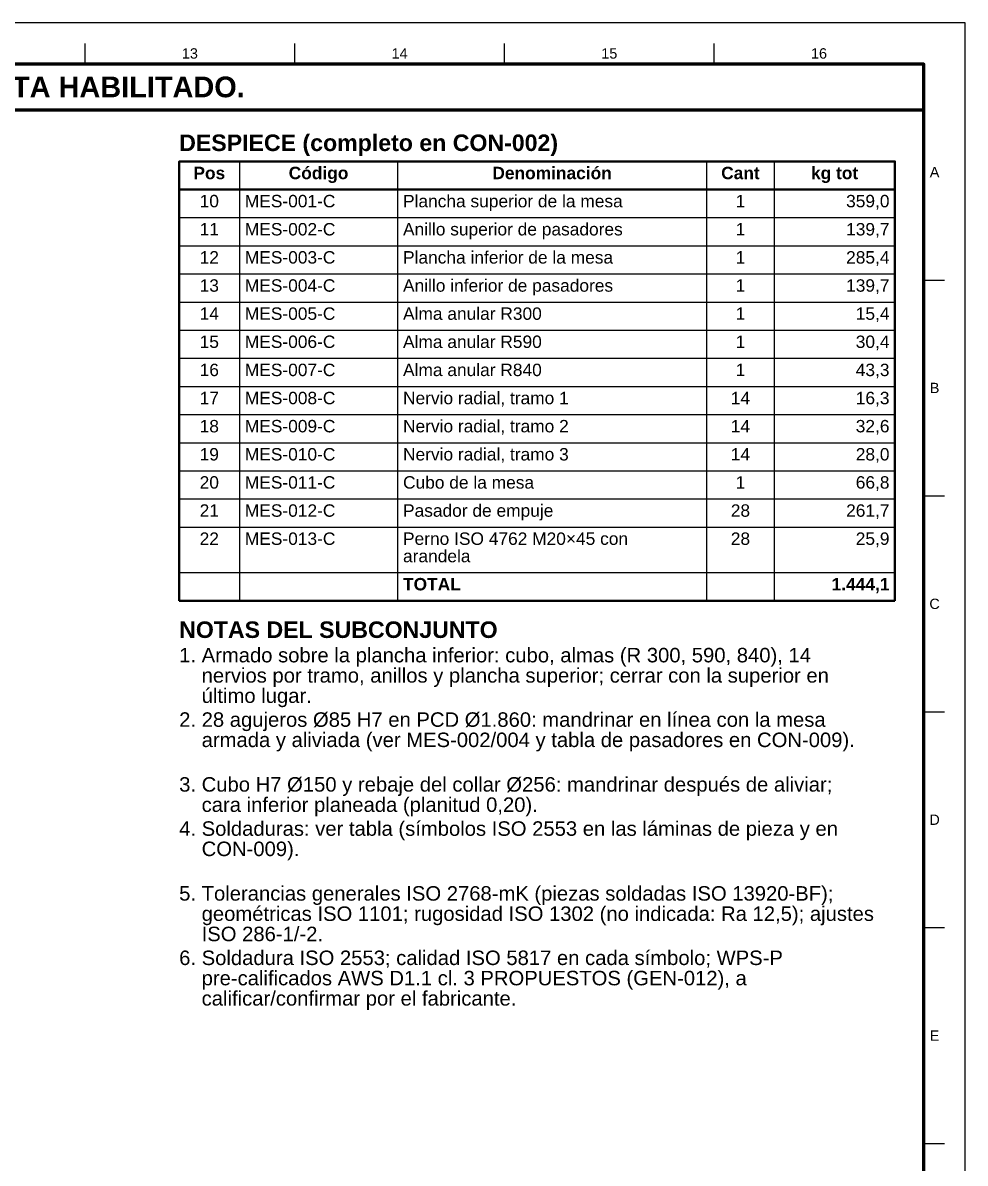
# Model space of a CAD drawing. Header units: millimetres. Extents: x 0 to 841, y 0 to 594.
# Drawn here: x 613.2 to 841, y 318.3 to 594 of the extents above; entities that cross this region are included whole.
import ezdxf
from ezdxf.enums import TextEntityAlignment as Align

# ---------------------------------------------------------------- set-up
doc = ezdxf.new("R2010")
doc.units = ezdxf.units.MM
for name, color, linetype, lineweight in [('FINA', 7, 'CONTINUOUS', 25), ('MARCO', 7, 'CONTINUOUS', 70), ('TXT', 7, 'CONTINUOUS', 25), ('VIS', 7, 'CONTINUOUS', 50)]:
    doc.layers.add(name, color=color, linetype=linetype, lineweight=lineweight)
doc.styles.add('STD', font='LiberationSans-Regular.ttf')
doc.styles.add('STDB', font='LiberationSans-Bold.ttf')

msp = doc.modelspace()

# ---------------------------------------------------------------- linework, layer by layer
at = {"layer": 'FINA'}
for p, q in [((628.25, 584), (628.25, 589)), ((678.94, 584), (678.94, 589)), ((729.62, 584), (729.62, 589)), ((780.31, 584), (780.31, 589)), ((665.57, 560.5), (665.57, 454.3)), ((703.81, 560.5), (703.81, 454.3)), ((778.47, 560.5), (778.47, 454.3)), ((794.86, 560.5), (794.86, 454.3)), ((651, 553.7), (824, 553.7)), ((651, 546.9), (824, 546.9)), ((651, 540.1), (824, 540.1)), ((651, 533.3), (824, 533.3)), ((831, 531.82), (836, 531.82)), ((651, 526.5), (824, 526.5)), ((651, 519.7), (824, 519.7)), ((651, 512.9), (824, 512.9)), ((651, 506.1), (824, 506.1)), ((651, 499.3), (824, 499.3)), ((651, 492.5), (824, 492.5)), ((651, 485.7), (824, 485.7)), ((651, 478.9), (824, 478.9)), ((831, 479.64), (836, 479.64)), ((651, 472.1), (824, 472.1)), ((651, 461.1), (824, 461.1)), ((831, 427.45), (836, 427.45)), ((831, 375.27), (836, 375.27)), ((831, 323.09), (836, 323.09))]:
    msp.add_line(p, q, dxfattribs=at)
msp.add_lwpolyline([(0, 0), (841, 0), (841, 594), (0, 594)], close=True, dxfattribs=at)
at = {"layer": 'MARCO'}
for points in [[(20, 10), (831, 10), (831, 584), (20, 584)], [(20, 573), (831, 573), (831, 584), (20, 584)]]:
    msp.add_lwpolyline(points, close=True, dxfattribs=at)
at = {"layer": 'VIS'}
for p, q in [((651, 560.5), (651, 454.3)), ((824, 560.5), (824, 454.3)), ((651, 454.3), (824, 454.3))]:
    msp.add_line(p, q, dxfattribs=at)
msp.add_lwpolyline([(651, 553.7), (824, 553.7), (824, 560.5), (651, 560.5)], close=True, dxfattribs=at)

# ---------------------------------------------------------------- texts
at = {"layer": 'TXT'}
for s, height, style, p in [('13', 2.5, 'STD', (653.59, 586.6)), ('14', 2.5, 'STD', (704.28, 586.6)), ('15', 2.5, 'STD', (754.97, 586.6)), ('16', 2.5, 'STD', (805.66, 586.6)), ('ESTOS PLANOS NO SON VÁLIDOS PARA FABRICACIÓN HASTA SU REVISIÓN Y APROBACIÓN POR UN INGENIERO CALCULISTA HABILITADO.', 5, 'STDB', (425.5, 578.5)), ('Pos', 3, 'STDB', (658.28, 557.7)), ('Código', 3, 'STDB', (684.69, 557.7)), ('Denominación', 3, 'STDB', (741.14, 557.7)), ('Cant', 3, 'STDB', (786.67, 557.7)), ('kg tot', 3, 'STDB', (809.43, 557.7)), ('A', 2.5, 'STD', (833.6, 557.91)), ('10', 3, 'STD', (658.28, 550.9)), ('1', 3, 'STD', (786.67, 550.9)), ('11', 3, 'STD', (658.28, 544.1)), ('1', 3, 'STD', (786.67, 544.1)), ('12', 3, 'STD', (658.28, 537.3)), ('1', 3, 'STD', (786.67, 537.3)), ('13', 3, 'STD', (658.28, 530.5)), ('1', 3, 'STD', (786.67, 530.5)), ('14', 3, 'STD', (658.28, 523.7)), ('1', 3, 'STD', (786.67, 523.7)), ('15', 3, 'STD', (658.28, 516.9)), ('1', 3, 'STD', (786.67, 516.9)), ('16', 3, 'STD', (658.28, 510.1)), ('1', 3, 'STD', (786.67, 510.1)), ('17', 3, 'STD', (658.28, 503.3)), ('14', 3, 'STD', (786.67, 503.3)), ('B', 2.5, 'STD', (833.6, 505.73)), ('18', 3, 'STD', (658.28, 496.5)), ('14', 3, 'STD', (786.67, 496.5)), ('19', 3, 'STD', (658.28, 489.7)), ('14', 3, 'STD', (786.67, 489.7)), ('20', 3, 'STD', (658.28, 482.9)), ('1', 3, 'STD', (786.67, 482.9)), ('21', 3, 'STD', (658.28, 476.1)), ('28', 3, 'STD', (786.67, 476.1)), ('22', 3, 'STD', (658.28, 469.3)), ('28', 3, 'STD', (786.67, 469.3)), ('C', 2.5, 'STD', (833.6, 453.55)), ('D', 2.5, 'STD', (833.6, 401.36)), ('E', 2.5, 'STD', (833.6, 349.18))]:
    msp.add_text(s, height=height, dxfattribs=dict(at, style=style)).set_placement(p, align=Align.MIDDLE_CENTER)
for s, height, style, p in [('DESPIECE (completo en CON-002)', 4, 'STDB', (651, 567)), ('NOTAS DEL SUBCONJUNTO', 4, 'STDB', (651, 449.3)), ('1. Armado sobre la plancha inferior: cubo, almas (R 300, 590, 840), 14', 3.5, 'STD', (651, 442.9)), ('    nervios por tramo, anillos y plancha superior; cerrar con la superior en', 3.5, 'STD', (651, 438)), ('    último lugar.', 3.5, 'STD', (651, 433.1)), ('2. 28 agujeros Ø85 H7 en PCD Ø1.860: mandrinar en línea con la mesa', 3.5, 'STD', (651, 427.32)), ('    armada y aliviada (ver MES-002/004 y tabla de pasadores en CON-009).', 3.5, 'STD', (651, 422.42)), ('3. Cubo H7 Ø150 y rebaje del collar Ø256: mandrinar después de aliviar;', 3.5, 'STD', (651, 411.65)), ('    cara inferior planeada (planitud 0,20).', 3.5, 'STD', (651, 406.75)), ('4. Soldaduras: ver tabla (símbolos ISO 2553 en las láminas de pieza y en', 3.5, 'STD', (651, 400.97)), ('    CON-009).', 3.5, 'STD', (651, 396.07)), ('5. Tolerancias generales ISO 2768-mK (piezas soldadas ISO 13920-BF);', 3.5, 'STD', (651, 385.3)), ('    geométricas ISO 1101; rugosidad ISO 1302 (no indicada: Ra 12,5); ajustes', 3.5, 'STD', (651, 380.4)), ('    ISO 286-1/-2.', 3.5, 'STD', (651, 375.5)), ('6. Soldadura ISO 2553; calidad ISO 5817 en cada símbolo; WPS-P', 3.5, 'STD', (651, 369.73)), ('    pre-calificados AWS D1.1 cl. 3 PROPUESTOS (GEN-012), a', 3.5, 'STD', (651, 364.83)), ('    calificar/confirmar por el fabricante.', 3.5, 'STD', (651, 359.93))]:
    msp.add_text(s, height=height, dxfattribs=dict(at, style=style)).set_placement(p, align=Align.TOP_LEFT)
for s, style, p in [('MES-001-C', 'STD', (666.87, 550.9)), ('Plancha superior de la mesa', 'STD', (705.11, 550.9)), ('MES-002-C', 'STD', (666.87, 544.1)), ('Anillo superior de pasadores', 'STD', (705.11, 544.1)), ('MES-003-C', 'STD', (666.87, 537.3)), ('Plancha inferior de la mesa', 'STD', (705.11, 537.3)), ('MES-004-C', 'STD', (666.87, 530.5)), ('Anillo inferior de pasadores', 'STD', (705.11, 530.5)), ('MES-005-C', 'STD', (666.87, 523.7)), ('Alma anular R300', 'STD', (705.11, 523.7)), ('MES-006-C', 'STD', (666.87, 516.9)), ('Alma anular R590', 'STD', (705.11, 516.9)), ('MES-007-C', 'STD', (666.87, 510.1)), ('Alma anular R840', 'STD', (705.11, 510.1)), ('MES-008-C', 'STD', (666.87, 503.3)), ('Nervio radial, tramo 1', 'STD', (705.11, 503.3)), ('MES-009-C', 'STD', (666.87, 496.5)), ('Nervio radial, tramo 2', 'STD', (705.11, 496.5)), ('MES-010-C', 'STD', (666.87, 489.7)), ('Nervio radial, tramo 3', 'STD', (705.11, 489.7)), ('MES-011-C', 'STD', (666.87, 482.9)), ('Cubo de la mesa', 'STD', (705.11, 482.9)), ('MES-012-C', 'STD', (666.87, 476.1)), ('Pasador de empuje', 'STD', (705.11, 476.1)), ('MES-013-C', 'STD', (666.87, 469.3)), ('Perno ISO 4762 M20×45 con', 'STD', (705.11, 469.3)), ('arandela', 'STD', (705.11, 465.1)), ('TOTAL', 'STDB', (705.11, 458.3))]:
    msp.add_text(s, height=3, dxfattribs=dict(at, style=style)).set_placement(p, align=Align.MIDDLE_LEFT)
for s, style, p in [('359,0', 'STD', (822.7, 550.9)), ('139,7', 'STD', (822.7, 544.1)), ('285,4', 'STD', (822.7, 537.3)), ('139,7', 'STD', (822.7, 530.5)), ('15,4', 'STD', (822.7, 523.7)), ('30,4', 'STD', (822.7, 516.9)), ('43,3', 'STD', (822.7, 510.1)), ('16,3', 'STD', (822.7, 503.3)), ('32,6', 'STD', (822.7, 496.5)), ('28,0', 'STD', (822.7, 489.7)), ('66,8', 'STD', (822.7, 482.9)), ('261,7', 'STD', (822.7, 476.1)), ('25,9', 'STD', (822.7, 469.3)), ('1.444,1', 'STDB', (822.7, 458.3))]:
    msp.add_text(s, height=3, dxfattribs=dict(at, style=style)).set_placement(p, align=Align.MIDDLE_RIGHT)

doc.saveas('drawing.dxf')
